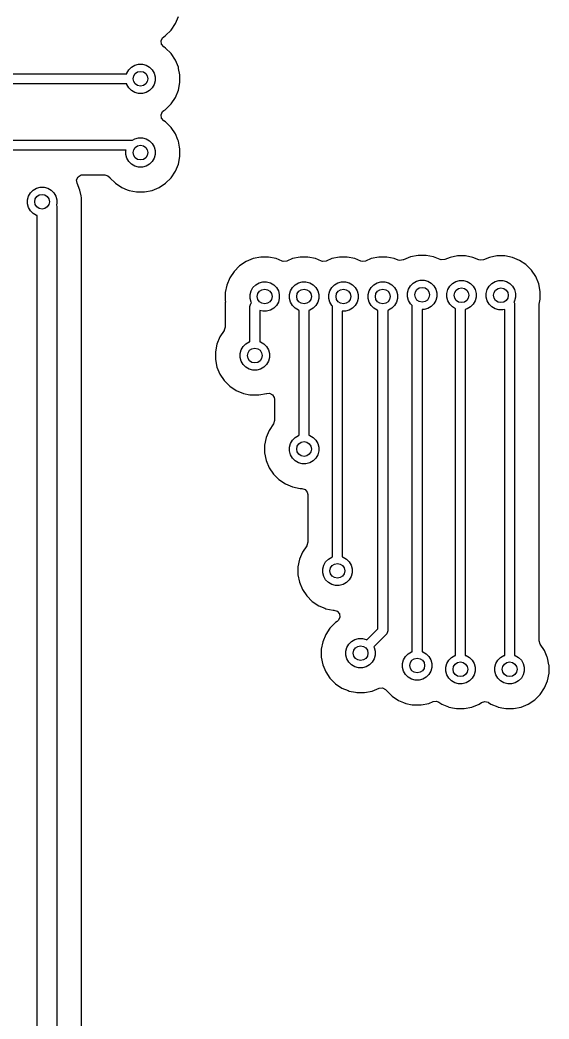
# Model space of a CAD drawing. Extents: x 2.56 to 8.39, y -5.65 to -1.26.
# Drawn here: x 6.36 to 6.783, y -4.827 to -4.028 of the extents above; entities that cross this region are included whole.
import ezdxf

# ---------------------------------------------------------------- set-up
doc = ezdxf.new("R2010")
doc.units = 0
doc.header["$MEASUREMENT"] = 0
doc.layers.add('BLACK', color=7, linetype='CONTINUOUS')

msp = doc.modelspace()

# ---------------------------------------------------------------- linework, layer by layer
at = {"layer": 'BLACK', "linetype": 'CONTINUOUS'}
for p, q in [((6.48462, -4.03068), (6.487, -4.02494)), ((6.47678, -4.04023), (6.48117, -4.03584)), ((6.48117, -4.03584), (6.48462, -4.03068)), ((6.4732, -4.04449), (6.47438, -4.04201)), ((6.47354, -4.04722), (6.4732, -4.04449)), ((6.47438, -4.04201), (6.4753, -4.04122)), ((6.4753, -4.04122), (6.47635, -4.04052)), ((6.47635, -4.04052), (6.47678, -4.04023)), ((6.4753, -4.04933), (6.47354, -4.04722)), ((6.47678, -4.05032), (6.4753, -4.04933)), ((6.48117, -4.05471), (6.47678, -4.05032)), ((6.47678, -4.05032), (6.47678, -4.05032)), ((6.48462, -4.05987), (6.48117, -4.05471)), ((6.48117, -4.05471), (6.48117, -4.05471)), ((6.48462, -4.05988), (6.48462, -4.05987)), ((6.487, -4.06561), (6.48462, -4.05988)), ((6.44578, -4.07028), (6.44732, -4.06761)), ((6.44732, -4.06761), (6.4495, -4.06543)), ((6.4495, -4.06543), (6.45217, -4.06389)), ((6.45217, -4.06389), (6.45515, -4.06309)), ((6.45515, -4.06309), (6.45823, -4.06309)), ((6.45823, -4.06309), (6.46121, -4.06389)), ((6.46121, -4.06389), (6.46388, -4.06543)), ((6.46388, -4.06543), (6.46606, -4.06761)), ((6.46606, -4.06761), (6.4676, -4.07028)), ((6.48719, -4.06656), (6.487, -4.06561)), ((6.487, -4.06561), (6.487, -4.06561)), ((6.48821, -4.0717), (6.48719, -4.06656)), ((5.80164, -4.07087), (6.44562, -4.07087)), ((6.44562, -4.07087), (6.44578, -4.07028)), ((6.4676, -4.07028), (6.4684, -4.07326)), ((6.4684, -4.07634), (6.4676, -4.07932)), ((6.4684, -4.07326), (6.4684, -4.07634)), ((6.48821, -4.07791), (6.48821, -4.0717)), ((6.48821, -4.0717), (6.48821, -4.0717)), ((6.48821, -4.0717), (6.48821, -4.0717)), ((6.44562, -4.07874), (5.79725, -4.07874)), ((6.44578, -4.07932), (6.44562, -4.07874)), ((6.44732, -4.08199), (6.44578, -4.07932)), ((6.4495, -4.08417), (6.44732, -4.08199)), ((6.45217, -4.08572), (6.4495, -4.08417)), ((6.46388, -4.08417), (6.46121, -4.08572)), ((6.46606, -4.08199), (6.46388, -4.08417)), ((6.4676, -4.07932), (6.46606, -4.08199)), ((6.48462, -4.08973), (6.487, -4.084)), ((6.487, -4.084), (6.48821, -4.07791)), ((6.45515, -4.08651), (6.45217, -4.08572)), ((6.45823, -4.08651), (6.45515, -4.08651)), ((6.46121, -4.08572), (6.45823, -4.08651)), ((6.48117, -4.09489), (6.48462, -4.08973)), ((6.47438, -4.10107), (6.4753, -4.10027)), ((6.4753, -4.10027), (6.47635, -4.09957)), ((6.47635, -4.09957), (6.47678, -4.09928)), ((6.47678, -4.09928), (6.48117, -4.09489)), ((6.4732, -4.10355), (6.47438, -4.10107)), ((6.47354, -4.10628), (6.4732, -4.10355)), ((6.4753, -4.10839), (6.47354, -4.10628)), ((6.47678, -4.10938), (6.4753, -4.10839)), ((6.48117, -4.11377), (6.47678, -4.10938)), ((6.47678, -4.10938), (6.47678, -4.10938)), ((6.48462, -4.11893), (6.48117, -4.11377)), ((6.48117, -4.11377), (6.48117, -4.11377)), ((5.80394, -4.12402), (6.45032, -4.12402)), ((6.45032, -4.12402), (6.45217, -4.12295)), ((6.45217, -4.12295), (6.45515, -4.12215)), ((6.45515, -4.12215), (6.45823, -4.12215)), ((6.45823, -4.12215), (6.46121, -4.12295)), ((6.46121, -4.12295), (6.46388, -4.12449)), ((6.48659, -4.12369), (6.48462, -4.11893)), ((6.48462, -4.11893), (6.48462, -4.11893)), ((6.487, -4.12467), (6.48659, -4.12369)), ((6.4451, -4.13189), (5.80557, -4.13189)), ((6.44498, -4.13232), (6.4451, -4.13189)), ((6.44498, -4.1354), (6.44498, -4.13232)), ((6.46388, -4.12449), (6.46606, -4.12667)), ((6.46606, -4.12667), (6.4676, -4.12934)), ((6.4676, -4.12934), (6.4684, -4.13232)), ((6.4684, -4.13232), (6.4684, -4.1354)), ((6.48797, -4.12956), (6.487, -4.12467)), ((6.48821, -4.13075), (6.48797, -4.12956)), ((6.48821, -4.13696), (6.48821, -4.13075)), ((6.48821, -4.13075), (6.48821, -4.13075)), ((6.48821, -4.13075), (6.48821, -4.13075)), ((6.44578, -4.13838), (6.44498, -4.1354)), ((6.44732, -4.14105), (6.44578, -4.13838)), ((6.4676, -4.13838), (6.46606, -4.14105)), ((6.4684, -4.1354), (6.4676, -4.13838)), ((6.487, -4.14305), (6.48821, -4.13696)), ((6.4495, -4.14323), (6.44732, -4.14105)), ((6.45217, -4.14477), (6.4495, -4.14323)), ((6.45515, -4.14557), (6.45217, -4.14477)), ((6.45823, -4.14557), (6.45515, -4.14557)), ((6.46121, -4.14477), (6.45823, -4.14557)), ((6.46388, -4.14323), (6.46121, -4.14477)), ((6.46606, -4.14105), (6.46388, -4.14323)), ((6.48462, -4.14879), (6.487, -4.14305)), ((6.40561, -4.15561), (6.40684, -4.15315)), ((6.4059, -4.15834), (6.40561, -4.15561)), ((6.40684, -4.15315), (6.4092, -4.15175)), ((6.4092, -4.15175), (6.41041, -4.15159)), ((6.41041, -4.15159), (6.42803, -4.15159)), ((6.42803, -4.15159), (6.43067, -4.15237)), ((6.43067, -4.15237), (6.43209, -4.15376)), ((6.43209, -4.15376), (6.43221, -4.15395)), ((6.43221, -4.15395), (6.4366, -4.15834)), ((6.47678, -4.15834), (6.48117, -4.15395)), ((6.48117, -4.15395), (6.48462, -4.14879)), ((6.36858, -4.16604), (6.37076, -4.16386)), ((6.37076, -4.16386), (6.37343, -4.16232)), ((6.37343, -4.16232), (6.37641, -4.16152)), ((6.37641, -4.16152), (6.37949, -4.16152)), ((6.37949, -4.16152), (6.38247, -4.16232)), ((6.38247, -4.16232), (6.38514, -4.16386)), ((6.38514, -4.16386), (6.38732, -4.16604)), ((6.40826, -4.16404), (6.4059, -4.15834)), ((6.40913, -4.16843), (6.40826, -4.16404)), ((6.4366, -4.15834), (6.4366, -4.15834)), ((6.4366, -4.15834), (6.44176, -4.16179)), ((6.44176, -4.16179), (6.44176, -4.16179)), ((6.44176, -4.16179), (6.44611, -4.16359)), ((6.44611, -4.16359), (6.4475, -4.16416)), ((6.4475, -4.16416), (6.45359, -4.16537)), ((6.4598, -4.16537), (6.46589, -4.16416)), ((6.46589, -4.16416), (6.47162, -4.16179)), ((6.47162, -4.16179), (6.47678, -4.15834)), ((6.36624, -4.17169), (6.36704, -4.16871)), ((6.36624, -4.17477), (6.36624, -4.17169)), ((6.36704, -4.16871), (6.36858, -4.16604)), ((6.38732, -4.16604), (6.38886, -4.16871)), ((6.38886, -4.16871), (6.38966, -4.17169)), ((6.38966, -4.17169), (6.38966, -4.17477)), ((6.40947, -4.17012), (6.40913, -4.16843)), ((6.40947, -4.18981), (6.40947, -4.17012)), ((6.40947, -4.17012), (6.40947, -4.17012)), ((6.45359, -4.16537), (6.45359, -4.16537)), ((6.45359, -4.16537), (6.45359, -4.16537)), ((6.45359, -4.16537), (6.4598, -4.16537)), ((6.4598, -4.16537), (6.4598, -4.16537)), ((6.36704, -4.17775), (6.36624, -4.17477)), ((6.36858, -4.18042), (6.36704, -4.17775)), ((6.37076, -4.1826), (6.36858, -4.18042)), ((6.38966, -4.17477), (6.3895, -4.17537)), ((6.3895, -4.17537), (6.38961, -4.17563)), ((6.38961, -4.17563), (6.38976, -4.17717)), ((6.38976, -4.17717), (6.38976, -5.00945)), ((6.37343, -4.18414), (6.37076, -4.1826)), ((6.37402, -4.1843), (6.37343, -4.18414)), ((6.37402, -5.00619), (6.37402, -4.1843)), ((6.40947, -4.29317), (6.40947, -4.18981)), ((6.54684, -4.21872), (6.54111, -4.2211)), ((6.55293, -4.21751), (6.54684, -4.21872)), ((6.54684, -4.21872), (6.54684, -4.21872)), ((6.55914, -4.21751), (6.55293, -4.21751)), ((6.55293, -4.21751), (6.55293, -4.21751)), ((6.56523, -4.21872), (6.55914, -4.21751)), ((6.55914, -4.21751), (6.55914, -4.21751)), ((6.56991, -4.22066), (6.56523, -4.21872)), ((6.56523, -4.21872), (6.56523, -4.21872)), ((6.57834, -4.21872), (6.57365, -4.22066)), ((6.58443, -4.21751), (6.57834, -4.21872)), ((6.57834, -4.21872), (6.57834, -4.21872)), ((6.59063, -4.21751), (6.58443, -4.21751)), ((6.58443, -4.21751), (6.58443, -4.21751)), ((6.59672, -4.21872), (6.59063, -4.21751)), ((6.59063, -4.21751), (6.59063, -4.21751)), ((6.60141, -4.22066), (6.59672, -4.21872)), ((6.59672, -4.21872), (6.59672, -4.21872)), ((6.60983, -4.21872), (6.60515, -4.22066)), ((6.61592, -4.21751), (6.60983, -4.21872)), ((6.60983, -4.21872), (6.60983, -4.21872)), ((6.62213, -4.21751), (6.61592, -4.21751)), ((6.61592, -4.21751), (6.61592, -4.21751)), ((6.62822, -4.21872), (6.62213, -4.21751)), ((6.62213, -4.21751), (6.62213, -4.21751)), ((6.63291, -4.22066), (6.62822, -4.21872)), ((6.62822, -4.21872), (6.62822, -4.21872)), ((6.64133, -4.21872), (6.63664, -4.22066)), ((6.64742, -4.21751), (6.64133, -4.21872)), ((6.64133, -4.21872), (6.64133, -4.21872)), ((6.65363, -4.21751), (6.64742, -4.21751)), ((6.64742, -4.21751), (6.64742, -4.21751)), ((6.65971, -4.21872), (6.65363, -4.21751)), ((6.65363, -4.21751), (6.65363, -4.21751)), ((6.66271, -4.21996), (6.65971, -4.21872)), ((6.65971, -4.21872), (6.65971, -4.21872)), ((6.65971, -4.21872), (6.65971, -4.21872)), ((6.66277, -4.21999), (6.66271, -4.21996)), ((6.66425, -4.22034), (6.66277, -4.21999)), ((6.66684, -4.2198), (6.66425, -4.22034)), ((6.66687, -4.2198), (6.66684, -4.21981)), ((6.66684, -4.21981), (6.66684, -4.2198)), ((6.66694, -4.21978), (6.66687, -4.2198)), ((6.66706, -4.21972), (6.66694, -4.21978)), ((6.67279, -4.21734), (6.66706, -4.21972)), ((6.6728, -4.21734), (6.67279, -4.21734)), ((6.67888, -4.21613), (6.6728, -4.21734)), ((6.68509, -4.21613), (6.67888, -4.21613)), ((6.67888, -4.21613), (6.67888, -4.21613)), ((6.69118, -4.21734), (6.68509, -4.21613)), ((6.68509, -4.21613), (6.68509, -4.21613)), ((6.69633, -4.21948), (6.69118, -4.21734)), ((6.69118, -4.21734), (6.69118, -4.21734)), ((6.69733, -4.21977), (6.69633, -4.21948)), ((6.70007, -4.21948), (6.69733, -4.21977)), ((6.70429, -4.21773), (6.70007, -4.21948)), ((6.71038, -4.21652), (6.70429, -4.21773)), ((6.70429, -4.21773), (6.70429, -4.21773)), ((6.71659, -4.21652), (6.71038, -4.21652)), ((6.71038, -4.21652), (6.71038, -4.21652)), ((6.72267, -4.21773), (6.71659, -4.21652)), ((6.71659, -4.21652), (6.71659, -4.21652)), ((6.72736, -4.21967), (6.72267, -4.21773)), ((6.72267, -4.21773), (6.72267, -4.21773)), ((6.72836, -4.21996), (6.72736, -4.21967)), ((6.7311, -4.21967), (6.72836, -4.21996)), ((6.73578, -4.21773), (6.7311, -4.21967)), ((6.73579, -4.21773), (6.73578, -4.21773)), ((6.74187, -4.21652), (6.73579, -4.21773)), ((6.74808, -4.21652), (6.74187, -4.21652)), ((6.74187, -4.21652), (6.74187, -4.21652)), ((6.75417, -4.21773), (6.74808, -4.21652)), ((6.74808, -4.21652), (6.74808, -4.21652)), ((6.75991, -4.2201), (6.75417, -4.21773)), ((6.75417, -4.21773), (6.75417, -4.21773)), ((6.76507, -4.22355), (6.75991, -4.2201)), ((6.75991, -4.2201), (6.75991, -4.2201)), ((6.53594, -4.22455), (6.53155, -4.22894)), ((6.5411, -4.2211), (6.53594, -4.22455)), ((6.53594, -4.22455), (6.53594, -4.22455)), ((6.54111, -4.2211), (6.5411, -4.2211)), ((6.57091, -4.22096), (6.56991, -4.22066)), ((6.57365, -4.22066), (6.57091, -4.22096)), ((6.60241, -4.22096), (6.60141, -4.22066)), ((6.60515, -4.22066), (6.60241, -4.22096)), ((6.63391, -4.22096), (6.63291, -4.22066)), ((6.63664, -4.22066), (6.63391, -4.22096)), ((6.76946, -4.22794), (6.76507, -4.22355)), ((6.76507, -4.22355), (6.76507, -4.22355)), ((6.77291, -4.2331), (6.76946, -4.22794)), ((6.76946, -4.22794), (6.76946, -4.22794)), ((6.5281, -4.2341), (6.52573, -4.23983)), ((6.53155, -4.22894), (6.5281, -4.2341)), ((6.5281, -4.2341), (6.5281, -4.2341)), ((6.53155, -4.22894), (6.53155, -4.22894)), ((6.67747, -4.23674), (6.68045, -4.23594)), ((6.68045, -4.23594), (6.68353, -4.23594)), ((6.68353, -4.23594), (6.68651, -4.23674)), ((6.70896, -4.23712), (6.71194, -4.23632)), ((6.71194, -4.23632), (6.71502, -4.23632)), ((6.71502, -4.23632), (6.718, -4.23712)), ((6.74046, -4.23712), (6.74344, -4.23632)), ((6.74344, -4.23632), (6.74652, -4.23632)), ((6.74652, -4.23632), (6.7495, -4.23712)), ((6.77528, -4.23884), (6.77291, -4.2331)), ((6.77291, -4.2331), (6.77291, -4.2331)), ((6.52573, -4.23983), (6.52452, -4.24592)), ((6.52573, -4.23983), (6.52573, -4.23983)), ((6.54512, -4.24451), (6.54666, -4.24184)), ((6.54666, -4.24184), (6.54884, -4.23966)), ((6.54884, -4.23966), (6.55151, -4.23811)), ((6.55151, -4.23811), (6.55449, -4.23732)), ((6.55449, -4.23732), (6.55758, -4.23732)), ((6.55758, -4.23732), (6.56055, -4.23811)), ((6.56055, -4.23811), (6.56322, -4.23966)), ((6.56322, -4.23966), (6.5654, -4.24184)), ((6.5654, -4.24184), (6.56695, -4.24451)), ((6.57662, -4.24451), (6.57816, -4.24184)), ((6.57816, -4.24184), (6.58034, -4.23966)), ((6.58034, -4.23966), (6.58301, -4.23811)), ((6.58301, -4.23811), (6.58599, -4.23732)), ((6.58599, -4.23732), (6.58907, -4.23732)), ((6.58907, -4.23732), (6.59205, -4.23811)), ((6.59205, -4.23811), (6.59472, -4.23966)), ((6.59472, -4.23966), (6.5969, -4.24184)), ((6.5969, -4.24184), (6.59844, -4.24451)), ((6.60811, -4.24451), (6.60966, -4.24184)), ((6.60966, -4.24184), (6.61184, -4.23966)), ((6.61184, -4.23966), (6.61451, -4.23811)), ((6.61451, -4.23811), (6.61748, -4.23732)), ((6.61748, -4.23732), (6.62057, -4.23732)), ((6.62057, -4.23732), (6.62355, -4.23811)), ((6.62355, -4.23811), (6.62622, -4.23966)), ((6.62622, -4.23966), (6.6284, -4.24184)), ((6.6284, -4.24184), (6.62994, -4.24451)), ((6.63961, -4.24451), (6.64115, -4.24184)), ((6.64115, -4.24184), (6.64333, -4.23966)), ((6.64333, -4.23966), (6.646, -4.23811)), ((6.646, -4.23811), (6.64898, -4.23732)), ((6.64898, -4.23732), (6.65206, -4.23732)), ((6.65206, -4.23732), (6.65504, -4.23811)), ((6.65504, -4.23811), (6.65771, -4.23966)), ((6.65771, -4.23966), (6.65989, -4.24184)), ((6.65989, -4.24184), (6.66143, -4.24451)), ((6.67028, -4.24611), (6.67108, -4.24313)), ((6.67108, -4.24313), (6.67262, -4.24046)), ((6.67262, -4.24046), (6.6748, -4.23828)), ((6.6748, -4.23828), (6.67747, -4.23674)), ((6.68651, -4.23674), (6.68918, -4.23828)), ((6.68918, -4.23828), (6.69136, -4.24046)), ((6.69136, -4.24046), (6.6929, -4.24313)), ((6.6929, -4.24313), (6.6937, -4.24611)), ((6.70177, -4.24649), (6.70257, -4.24351)), ((6.70257, -4.24351), (6.70411, -4.24084)), ((6.70411, -4.24084), (6.70629, -4.23866)), ((6.70629, -4.23866), (6.70896, -4.23712)), ((6.718, -4.23712), (6.72067, -4.23866)), ((6.72067, -4.23866), (6.72285, -4.24084)), ((6.72285, -4.24084), (6.72439, -4.24351)), ((6.72439, -4.24351), (6.72519, -4.24649)), ((6.73327, -4.24649), (6.73407, -4.24351)), ((6.73407, -4.24351), (6.73561, -4.24084)), ((6.73561, -4.24084), (6.73779, -4.23866)), ((6.73779, -4.23866), (6.74046, -4.23712)), ((6.7495, -4.23712), (6.75217, -4.23866)), ((6.75217, -4.23866), (6.75435, -4.24084)), ((6.75435, -4.24084), (6.75589, -4.24351)), ((6.75589, -4.24351), (6.75669, -4.24649)), ((6.77649, -4.24493), (6.77528, -4.23884)), ((6.77528, -4.23884), (6.77528, -4.23884)), ((6.77528, -4.23884), (6.77528, -4.23884)), ((6.52452, -4.24592), (6.52452, -4.25213)), ((6.52452, -4.25213), (6.52454, -4.25237)), ((6.52454, -4.25237), (6.52453, -4.25237)), ((6.52453, -4.25237), (6.52459, -4.253)), ((6.54432, -4.24748), (6.54512, -4.24451)), ((6.54432, -4.25057), (6.54432, -4.24748)), ((6.54512, -4.25355), (6.54432, -4.25057)), ((6.56695, -4.24451), (6.56774, -4.24748)), ((6.56774, -4.25057), (6.56695, -4.25355)), ((6.56774, -4.24748), (6.56774, -4.25057)), ((6.57582, -4.24748), (6.57662, -4.24451)), ((6.57582, -4.25057), (6.57582, -4.24748)), ((6.57662, -4.25355), (6.57582, -4.25057)), ((6.59844, -4.24451), (6.59924, -4.24748)), ((6.59924, -4.25057), (6.59844, -4.25355)), ((6.59924, -4.24748), (6.59924, -4.25057)), ((6.60732, -4.24748), (6.60811, -4.24451)), ((6.60732, -4.25057), (6.60732, -4.24748)), ((6.60811, -4.25355), (6.60732, -4.25057)), ((6.62994, -4.24451), (6.63074, -4.24748)), ((6.63074, -4.25057), (6.62994, -4.25355)), ((6.63074, -4.24748), (6.63074, -4.25057)), ((6.63881, -4.24748), (6.63961, -4.24451)), ((6.63881, -4.25057), (6.63881, -4.24748)), ((6.63961, -4.25355), (6.63881, -4.25057)), ((6.66143, -4.24451), (6.66223, -4.24748)), ((6.66223, -4.25057), (6.66143, -4.25355)), ((6.66223, -4.24748), (6.66223, -4.25057)), ((6.67028, -4.24919), (6.67028, -4.24611)), ((6.67108, -4.25217), (6.67028, -4.24919)), ((6.67262, -4.25484), (6.67108, -4.25217)), ((6.6929, -4.25217), (6.69136, -4.25484)), ((6.6937, -4.24919), (6.6929, -4.25217)), ((6.6937, -4.24611), (6.6937, -4.24919)), ((6.70177, -4.24957), (6.70177, -4.24649)), ((6.70257, -4.25255), (6.70177, -4.24957)), ((6.72519, -4.24957), (6.72439, -4.25255)), ((6.72519, -4.24649), (6.72519, -4.24957)), ((6.73327, -4.24957), (6.73327, -4.24649)), ((6.73407, -4.25255), (6.73327, -4.24957)), ((6.75669, -4.24957), (6.75589, -4.25255)), ((6.75669, -4.24649), (6.75669, -4.24957)), ((6.7757, -4.25511), (6.77649, -4.25114)), ((6.77649, -4.25114), (6.77649, -4.24493)), ((6.77649, -4.24493), (6.77649, -4.24493)), ((6.52458, -4.25355), (6.52452, -4.25379)), ((6.52452, -4.25379), (6.52452, -4.26001)), ((6.52452, -4.26001), (6.52452, -4.26001)), ((6.52452, -4.26001), (6.52452, -4.26043)), ((6.52459, -4.253), (6.52458, -4.25355)), ((6.54422, -4.2569), (6.5443, -4.25613)), ((6.54422, -4.2852), (6.54422, -4.2569)), ((6.5443, -4.25613), (6.54489, -4.25471)), ((6.54489, -4.25471), (6.54538, -4.25412)), ((6.54542, -4.25407), (6.54512, -4.25355)), ((6.54538, -4.25412), (6.54542, -4.25407)), ((6.55449, -4.26074), (6.5521, -4.26009)), ((6.5521, -4.26009), (6.5521, -4.2852)), ((6.56055, -4.25994), (6.55758, -4.26074)), ((6.56322, -4.2584), (6.56055, -4.25994)), ((6.5654, -4.25622), (6.56322, -4.2584)), ((6.56695, -4.25355), (6.5654, -4.25622)), ((6.57816, -4.25622), (6.57662, -4.25355)), ((6.58034, -4.2584), (6.57816, -4.25622)), ((6.58301, -4.25994), (6.58034, -4.2584)), ((6.58359, -4.26009), (6.58301, -4.25994)), ((6.58359, -4.36001), (6.58359, -4.26009)), ((6.59205, -4.25994), (6.59147, -4.26009)), ((6.59147, -4.26009), (6.59147, -4.36001)), ((6.59472, -4.2584), (6.59205, -4.25994)), ((6.5969, -4.25622), (6.59472, -4.2584)), ((6.59844, -4.25355), (6.5969, -4.25622)), ((6.60966, -4.25622), (6.60811, -4.25355)), ((6.61024, -4.2568), (6.60966, -4.25622)), ((6.61024, -4.45744), (6.61024, -4.2568)), ((6.62355, -4.25994), (6.62057, -4.26074)), ((6.62622, -4.2584), (6.62355, -4.25994)), ((6.6284, -4.25622), (6.62622, -4.2584)), ((6.62994, -4.25355), (6.6284, -4.25622)), ((6.64115, -4.25622), (6.63961, -4.25355)), ((6.64333, -4.2584), (6.64115, -4.25622)), ((6.646, -4.25994), (6.64333, -4.2584)), ((6.64658, -4.26009), (6.646, -4.25994)), ((6.64658, -4.51499), (6.64658, -4.26009)), ((6.65504, -4.25994), (6.65446, -4.26009)), ((6.65446, -4.26009), (6.65446, -4.51662)), ((6.65771, -4.2584), (6.65504, -4.25994)), ((6.65989, -4.25622), (6.65771, -4.2584)), ((6.66143, -4.25355), (6.65989, -4.25622)), ((6.6741, -4.25633), (6.67262, -4.25484)), ((6.6741, -4.53319), (6.6741, -4.25633)), ((6.68353, -4.25936), (6.68198, -4.25936)), ((6.68198, -4.25936), (6.68198, -4.53319)), ((6.68651, -4.25856), (6.68353, -4.25936)), ((6.68918, -4.25702), (6.68651, -4.25856)), ((6.69136, -4.25484), (6.68918, -4.25702)), ((6.70411, -4.25522), (6.70257, -4.25255)), ((6.70629, -4.2574), (6.70411, -4.25522)), ((6.70866, -4.25877), (6.70629, -4.2574)), ((6.70866, -4.53618), (6.70866, -4.25877)), ((6.718, -4.25894), (6.71654, -4.25934)), ((6.71654, -4.25934), (6.71654, -4.53618)), ((6.72067, -4.2574), (6.718, -4.25894)), ((6.72285, -4.25522), (6.72067, -4.2574)), ((6.72439, -4.25255), (6.72285, -4.25522)), ((6.73561, -4.25522), (6.73407, -4.25255)), ((6.73779, -4.2574), (6.73561, -4.25522)), ((6.74046, -4.25894), (6.73779, -4.2574)), ((6.74344, -4.25974), (6.74046, -4.25894)), ((6.74652, -4.25974), (6.74344, -4.25974)), ((6.74803, -4.25934), (6.74652, -4.25974)), ((6.74803, -4.53618), (6.74803, -4.25934)), ((6.75589, -4.25255), (6.75544, -4.25332)), ((6.75544, -4.25332), (6.75583, -4.25425)), ((6.75583, -4.25425), (6.75591, -4.25502)), ((6.75591, -4.25502), (6.75591, -4.53618)), ((6.77561, -4.25606), (6.7757, -4.25511)), ((6.77561, -4.25813), (6.77561, -4.25606)), ((6.77561, -4.25853), (6.77561, -4.25813)), ((6.77561, -4.25813), (6.77561, -4.25813)), ((6.77561, -4.52442), (6.77561, -4.25853)), ((6.52452, -4.26043), (6.52452, -4.27344)), ((6.55758, -4.26074), (6.55449, -4.26074)), ((6.62057, -4.26074), (6.61811, -4.26074)), ((6.61811, -4.26074), (6.61811, -4.45744)), ((6.5237, -4.27616), (6.52023, -4.28134)), ((6.52374, -4.27608), (6.5237, -4.27616)), ((6.52452, -4.27344), (6.52374, -4.27608)), ((6.52023, -4.28134), (6.51786, -4.28708)), ((6.52023, -4.28134), (6.52023, -4.28134)), ((6.51786, -4.28708), (6.51664, -4.29317)), ((6.51786, -4.28708), (6.51786, -4.28708)), ((6.53645, -4.29473), (6.53725, -4.29175)), ((6.53725, -4.29175), (6.53879, -4.28908)), ((6.53879, -4.28908), (6.54097, -4.2869)), ((6.54097, -4.2869), (6.54364, -4.28536)), ((6.54364, -4.28536), (6.54422, -4.2852)), ((6.5521, -4.2852), (6.55268, -4.28536)), ((6.55268, -4.28536), (6.55535, -4.2869)), ((6.55535, -4.2869), (6.55753, -4.28908)), ((6.55753, -4.28908), (6.55907, -4.29175)), ((6.55907, -4.29175), (6.55987, -4.29473)), ((6.40947, -4.64257), (6.40947, -4.29317)), ((6.51664, -4.29317), (6.51664, -4.29937)), ((6.51664, -4.29937), (6.51786, -4.30546)), ((6.53645, -4.29781), (6.53645, -4.29473)), ((6.53725, -4.30079), (6.53645, -4.29781)), ((6.55987, -4.29781), (6.55907, -4.30079)), ((6.55987, -4.29473), (6.55987, -4.29781)), ((6.51786, -4.30546), (6.51786, -4.30546)), ((6.51786, -4.30546), (6.52023, -4.3112)), ((6.53879, -4.30346), (6.53725, -4.30079)), ((6.54097, -4.30564), (6.53879, -4.30346)), ((6.54364, -4.30718), (6.54097, -4.30564)), ((6.54662, -4.30798), (6.54364, -4.30718)), ((6.5497, -4.30798), (6.54662, -4.30798)), ((6.55268, -4.30718), (6.5497, -4.30798)), ((6.55535, -4.30564), (6.55268, -4.30718)), ((6.55753, -4.30346), (6.55535, -4.30564)), ((6.55907, -4.30079), (6.55753, -4.30346)), ((6.52023, -4.3112), (6.52023, -4.3112)), ((6.52023, -4.3112), (6.52368, -4.31636)), ((6.52368, -4.31636), (6.52368, -4.31636)), ((6.52368, -4.31636), (6.52807, -4.32075)), ((6.52807, -4.32075), (6.52807, -4.32075)), ((6.52807, -4.32075), (6.53323, -4.3242)), ((6.53323, -4.3242), (6.53323, -4.3242)), ((6.53323, -4.3242), (6.53897, -4.32657)), ((6.53897, -4.32657), (6.53897, -4.32657)), ((6.53897, -4.32657), (6.5441, -4.3276)), ((6.5441, -4.3276), (6.54506, -4.32779)), ((6.54506, -4.32779), (6.54506, -4.32779)), ((6.54506, -4.32779), (6.54506, -4.32779)), ((6.54506, -4.32779), (6.55126, -4.32779)), ((6.55126, -4.32779), (6.55735, -4.32657)), ((6.55126, -4.32779), (6.55126, -4.32779)), ((6.55735, -4.32657), (6.55758, -4.32651)), ((6.55735, -4.32657), (6.55735, -4.32657)), ((6.55758, -4.32651), (6.55762, -4.32661)), ((6.55762, -4.32661), (6.55987, -4.32637)), ((6.55987, -4.32637), (6.56233, -4.3276)), ((6.56233, -4.3276), (6.56374, -4.32996)), ((6.56374, -4.32996), (6.56389, -4.33117)), ((6.56389, -4.33117), (6.56389, -4.34825)), ((6.56389, -4.34825), (6.56311, -4.35089)), ((6.5596, -4.35615), (6.55723, -4.36188)), ((6.56307, -4.35096), (6.5596, -4.35614)), ((6.5596, -4.35614), (6.5596, -4.35615)), ((6.56311, -4.35089), (6.56307, -4.35096)), ((6.55723, -4.36188), (6.55601, -4.36797)), ((6.55723, -4.36188), (6.55723, -4.36188)), ((6.57662, -4.36655), (6.57816, -4.36388)), ((6.57816, -4.36388), (6.58034, -4.3617)), ((6.58034, -4.3617), (6.58301, -4.36016)), ((6.58301, -4.36016), (6.58359, -4.36001)), ((6.59147, -4.36001), (6.59205, -4.36016)), ((6.59205, -4.36016), (6.59472, -4.3617)), ((6.59472, -4.3617), (6.5969, -4.36388)), ((6.5969, -4.36388), (6.59844, -4.36655)), ((6.55601, -4.36797), (6.55601, -4.37418)), ((6.57582, -4.36953), (6.57662, -4.36655)), ((6.57582, -4.37261), (6.57582, -4.36953)), ((6.59844, -4.36655), (6.59924, -4.36953)), ((6.59924, -4.36953), (6.59924, -4.37261)), ((6.55601, -4.37418), (6.55723, -4.38027)), ((6.57662, -4.37559), (6.57582, -4.37261)), ((6.57816, -4.37826), (6.57662, -4.37559)), ((6.58034, -4.38044), (6.57816, -4.37826)), ((6.5969, -4.37826), (6.59472, -4.38044)), ((6.59844, -4.37559), (6.5969, -4.37826)), ((6.59924, -4.37261), (6.59844, -4.37559)), ((6.55723, -4.38027), (6.55723, -4.38027)), ((6.55723, -4.38027), (6.5596, -4.386)), ((6.5596, -4.386), (6.5596, -4.386)), ((6.5596, -4.386), (6.56305, -4.39116)), ((6.58301, -4.38199), (6.58034, -4.38044)), ((6.58599, -4.38278), (6.58301, -4.38199)), ((6.58907, -4.38278), (6.58599, -4.38278)), ((6.59205, -4.38199), (6.58907, -4.38278)), ((6.59472, -4.38044), (6.59205, -4.38199)), ((6.56305, -4.39116), (6.56305, -4.39116)), ((6.56305, -4.39116), (6.56744, -4.39555)), ((6.56744, -4.39555), (6.56744, -4.39555)), ((6.56744, -4.39555), (6.5726, -4.399)), ((6.5726, -4.399), (6.5726, -4.399)), ((6.5726, -4.399), (6.57834, -4.40138)), ((6.57834, -4.40138), (6.57834, -4.40138)), ((6.57834, -4.40138), (6.58443, -4.40259)), ((6.58443, -4.40259), (6.58443, -4.40259)), ((6.58443, -4.40259), (6.58443, -4.40259)), ((6.58443, -4.40259), (6.58565, -4.40259)), ((6.58565, -4.40259), (6.58829, -4.40336)), ((6.58829, -4.40336), (6.59009, -4.40544)), ((6.59009, -4.40544), (6.59053, -4.40747)), ((6.59053, -4.40747), (6.59053, -4.44568)), ((6.58971, -4.44839), (6.58624, -4.45358)), ((6.58976, -4.44832), (6.58971, -4.44839)), ((6.59053, -4.44568), (6.58976, -4.44832)), ((6.58387, -4.45931), (6.58266, -4.4654)), ((6.58624, -4.45358), (6.58387, -4.45931)), ((6.58387, -4.45931), (6.58387, -4.45931)), ((6.58624, -4.45358), (6.58624, -4.45358)), ((6.6048, -4.46131), (6.60698, -4.45913)), ((6.60698, -4.45913), (6.60965, -4.45759)), ((6.60965, -4.45759), (6.61024, -4.45744)), ((6.61811, -4.45744), (6.61869, -4.45759)), ((6.61869, -4.45759), (6.62136, -4.45913)), ((6.62136, -4.45913), (6.62354, -4.46131)), ((6.58266, -4.4654), (6.58266, -4.47161)), ((6.60246, -4.46696), (6.60326, -4.46398)), ((6.60246, -4.47005), (6.60246, -4.46696)), ((6.60326, -4.46398), (6.6048, -4.46131)), ((6.62354, -4.46131), (6.62509, -4.46398)), ((6.62509, -4.46398), (6.62588, -4.46696)), ((6.62588, -4.46696), (6.62588, -4.47005)), ((6.58266, -4.47161), (6.58387, -4.4777)), ((6.60326, -4.47302), (6.60246, -4.47005)), ((6.6048, -4.47569), (6.60326, -4.47302)), ((6.60698, -4.47787), (6.6048, -4.47569)), ((6.62354, -4.47569), (6.62136, -4.47787)), ((6.62509, -4.47302), (6.62354, -4.47569)), ((6.62588, -4.47005), (6.62509, -4.47302)), ((6.58387, -4.4777), (6.58387, -4.4777)), ((6.58387, -4.4777), (6.58624, -4.48343)), ((6.58624, -4.48343), (6.58624, -4.48343)), ((6.58624, -4.48343), (6.58969, -4.48859)), ((6.60965, -4.47942), (6.60698, -4.47787)), ((6.61263, -4.48021), (6.60965, -4.47942)), ((6.61571, -4.48021), (6.61263, -4.48021)), ((6.61869, -4.47942), (6.61571, -4.48021)), ((6.62136, -4.47787), (6.61869, -4.47942)), ((6.58969, -4.48859), (6.58969, -4.48859)), ((6.58969, -4.48859), (6.59408, -4.49298)), ((6.59408, -4.49298), (6.59408, -4.49298)), ((6.59408, -4.49298), (6.59924, -4.49643)), ((6.59924, -4.49643), (6.59925, -4.49643)), ((6.59925, -4.49643), (6.60424, -4.4985)), ((6.60424, -4.4985), (6.60498, -4.49881)), ((6.60498, -4.49881), (6.61082, -4.49997)), ((6.61082, -4.49997), (6.61107, -4.50002)), ((6.61107, -4.50002), (6.61107, -4.50002)), ((6.61107, -4.50002), (6.61138, -4.50002)), ((6.61138, -4.50002), (6.61402, -4.50079)), ((6.61402, -4.50079), (6.61582, -4.50287)), ((6.61507, -4.5081), (6.61409, -4.50896)), ((6.61621, -4.5056), (6.61507, -4.5081)), ((6.61582, -4.50287), (6.61621, -4.5056)), ((6.60827, -4.51431), (6.60482, -4.51947)), ((6.61266, -4.50992), (6.60827, -4.51431)), ((6.60827, -4.51431), (6.60827, -4.51431)), ((6.61409, -4.50896), (6.61266, -4.50992)), ((6.61266, -4.50992), (6.61266, -4.50992)), ((6.63779, -4.52379), (6.64658, -4.51499)), ((6.60482, -4.51947), (6.60244, -4.52521)), ((6.60482, -4.51947), (6.60482, -4.51947)), ((6.62556, -4.52503), (6.62823, -4.52349)), ((6.62823, -4.52349), (6.63121, -4.52269)), ((6.63121, -4.52269), (6.63429, -4.52269)), ((6.63429, -4.52269), (6.63727, -4.52349)), ((6.63727, -4.52349), (6.63779, -4.52379)), ((6.65331, -4.51941), (6.64336, -4.52936)), ((6.6538, -4.51881), (6.65331, -4.51941)), ((6.65438, -4.51739), (6.6538, -4.51881)), ((6.65446, -4.51662), (6.65438, -4.51739)), ((6.60244, -4.52521), (6.60123, -4.5313)), ((6.60123, -4.5313), (6.60123, -4.5375)), ((6.60244, -4.52521), (6.60244, -4.52521)), ((6.62104, -4.53286), (6.62183, -4.52988)), ((6.62183, -4.52988), (6.62338, -4.52721)), ((6.62338, -4.52721), (6.62556, -4.52503)), ((6.64336, -4.52936), (6.64366, -4.52988)), ((6.64366, -4.52988), (6.64446, -4.53286)), ((6.77561, -4.52451), (6.77561, -4.52442)), ((6.77643, -4.52713), (6.77561, -4.52451)), ((6.7799, -4.53232), (6.77643, -4.52713)), ((6.60123, -4.5375), (6.60244, -4.54359)), ((6.62104, -4.53594), (6.62104, -4.53286)), ((6.62183, -4.53892), (6.62104, -4.53594)), ((6.62338, -4.54159), (6.62183, -4.53892)), ((6.64366, -4.53892), (6.64212, -4.54159)), ((6.64446, -4.53594), (6.64366, -4.53892)), ((6.64446, -4.53286), (6.64446, -4.53594)), ((6.66633, -4.54272), (6.66713, -4.53974)), ((6.66713, -4.53974), (6.66867, -4.53707)), ((6.66867, -4.53707), (6.67085, -4.53489)), ((6.67085, -4.53489), (6.67352, -4.53335)), ((6.67352, -4.53335), (6.6741, -4.53319)), ((6.68198, -4.53319), (6.68256, -4.53335)), ((6.68256, -4.53335), (6.68523, -4.53489)), ((6.68523, -4.53489), (6.68741, -4.53707)), ((6.68741, -4.53707), (6.68895, -4.53974)), ((6.68895, -4.53974), (6.68975, -4.54272)), ((6.70169, -4.54272), (6.70323, -4.54005)), ((6.70323, -4.54005), (6.70541, -4.53787)), ((6.70541, -4.53787), (6.70808, -4.53633)), ((6.70808, -4.53633), (6.70866, -4.53618)), ((6.71654, -4.53618), (6.71712, -4.53633)), ((6.71712, -4.53633), (6.71979, -4.53787)), ((6.71979, -4.53787), (6.72197, -4.54005)), ((6.72197, -4.54005), (6.72351, -4.54272)), ((6.74106, -4.54272), (6.7426, -4.54005)), ((6.7426, -4.54005), (6.74478, -4.53787)), ((6.74478, -4.53787), (6.74745, -4.53633)), ((6.74745, -4.53633), (6.74803, -4.53618)), ((6.75591, -4.53618), (6.75649, -4.53633)), ((6.75649, -4.53633), (6.75916, -4.53787)), ((6.75916, -4.53787), (6.76134, -4.54005)), ((6.76134, -4.54005), (6.76288, -4.54272)), ((6.78205, -4.5375), (6.7799, -4.53232)), ((6.7799, -4.53232), (6.7799, -4.53232)), ((6.78227, -4.53805), (6.78205, -4.5375)), ((6.78338, -4.54359), (6.78227, -4.53805)), ((6.60244, -4.54359), (6.60244, -4.54359)), ((6.60244, -4.54359), (6.60482, -4.54933)), ((6.62556, -4.54377), (6.62338, -4.54159)), ((6.62823, -4.54531), (6.62556, -4.54377)), ((6.63121, -4.54611), (6.62823, -4.54531)), ((6.63429, -4.54611), (6.63121, -4.54611)), ((6.63727, -4.54531), (6.63429, -4.54611)), ((6.63994, -4.54377), (6.63727, -4.54531)), ((6.64212, -4.54159), (6.63994, -4.54377)), ((6.66633, -4.5458), (6.66633, -4.54272)), ((6.66713, -4.54878), (6.66633, -4.5458)), ((6.68975, -4.5458), (6.68895, -4.54878)), ((6.68975, -4.54272), (6.68975, -4.5458)), ((6.70089, -4.5457), (6.70169, -4.54272)), ((6.70089, -4.54879), (6.70089, -4.5457)), ((6.72351, -4.54272), (6.72431, -4.5457)), ((6.72431, -4.5457), (6.72431, -4.54879)), ((6.74026, -4.5457), (6.74106, -4.54272)), ((6.74026, -4.54879), (6.74026, -4.5457)), ((6.76288, -4.54272), (6.76368, -4.5457)), ((6.76368, -4.5457), (6.76368, -4.54879)), ((6.78348, -4.54414), (6.78338, -4.54359)), ((6.78348, -4.55035), (6.78348, -4.54414)), ((6.78348, -4.54414), (6.78348, -4.54414)), ((6.78348, -4.54414), (6.78348, -4.54414)), ((6.60482, -4.54933), (6.60482, -4.54933)), ((6.60482, -4.54933), (6.60827, -4.55449)), ((6.60827, -4.55449), (6.60827, -4.55449)), ((6.60827, -4.55449), (6.61266, -4.55888)), ((6.66867, -4.55145), (6.66713, -4.54878)), ((6.67085, -4.55363), (6.66867, -4.55145)), ((6.67352, -4.55517), (6.67085, -4.55363)), ((6.6765, -4.55597), (6.67352, -4.55517)), ((6.67958, -4.55597), (6.6765, -4.55597)), ((6.68256, -4.55517), (6.67958, -4.55597)), ((6.68523, -4.55363), (6.68256, -4.55517)), ((6.68741, -4.55145), (6.68523, -4.55363)), ((6.68895, -4.54878), (6.68741, -4.55145)), ((6.70169, -4.55176), (6.70089, -4.54879)), ((6.70323, -4.55443), (6.70169, -4.55176)), ((6.70541, -4.55661), (6.70323, -4.55443)), ((6.72197, -4.55443), (6.71979, -4.55661)), ((6.72351, -4.55176), (6.72197, -4.55443)), ((6.72431, -4.54879), (6.72351, -4.55176)), ((6.74106, -4.55176), (6.74026, -4.54879)), ((6.7426, -4.55443), (6.74106, -4.55176)), ((6.74478, -4.55661), (6.7426, -4.55443)), ((6.76134, -4.55443), (6.75916, -4.55661)), ((6.76288, -4.55176), (6.76134, -4.55443)), ((6.76368, -4.54879), (6.76288, -4.55176)), ((6.78227, -4.55644), (6.78348, -4.55035)), ((6.61266, -4.55888), (6.61266, -4.55888)), ((6.61266, -4.55888), (6.61782, -4.56233)), ((6.61782, -4.56233), (6.61782, -4.56233)), ((6.61782, -4.56233), (6.6227, -4.56435)), ((6.64194, -4.5647), (6.64753, -4.56239)), ((6.64753, -4.56239), (6.65026, -4.5621)), ((6.65026, -4.5621), (6.65272, -4.56333)), ((6.65272, -4.56333), (6.65345, -4.56419)), ((6.70808, -4.55816), (6.70541, -4.55661)), ((6.71106, -4.55895), (6.70808, -4.55816)), ((6.71414, -4.55895), (6.71106, -4.55895)), ((6.71712, -4.55816), (6.71414, -4.55895)), ((6.71979, -4.55661), (6.71712, -4.55816)), ((6.74745, -4.55816), (6.74478, -4.55661)), ((6.75043, -4.55895), (6.74745, -4.55816)), ((6.75351, -4.55895), (6.75043, -4.55895)), ((6.75649, -4.55816), (6.75351, -4.55895)), ((6.75916, -4.55661), (6.75649, -4.55816)), ((6.77645, -4.56733), (6.7799, -4.56217)), ((6.7799, -4.56217), (6.77991, -4.56215)), ((6.77991, -4.56215), (6.7807, -4.56023)), ((6.7807, -4.56023), (6.78227, -4.55644)), ((6.6227, -4.56435), (6.62355, -4.5647)), ((6.62355, -4.5647), (6.62867, -4.56572)), ((6.62867, -4.56572), (6.62964, -4.56592)), ((6.62964, -4.56592), (6.62964, -4.56592)), ((6.62964, -4.56592), (6.62964, -4.56592)), ((6.62964, -4.56592), (6.63585, -4.56592)), ((6.63585, -4.56592), (6.64194, -4.5647)), ((6.63585, -4.56592), (6.63585, -4.56592)), ((6.65345, -4.56419), (6.65356, -4.56435)), ((6.65356, -4.56435), (6.65356, -4.56435)), ((6.65356, -4.56435), (6.65795, -4.56874)), ((6.65795, -4.56874), (6.65795, -4.56874)), ((6.65795, -4.56874), (6.66311, -4.57219)), ((6.7669, -4.57517), (6.77206, -4.57172)), ((6.77206, -4.57172), (6.77645, -4.56733)), ((6.66311, -4.57219), (6.66311, -4.57219)), ((6.66311, -4.57219), (6.66701, -4.57381)), ((6.66701, -4.57381), (6.66885, -4.57457)), ((6.66885, -4.57457), (6.67409, -4.57561)), ((6.67409, -4.57561), (6.67494, -4.57578)), ((6.67494, -4.57578), (6.67494, -4.57578)), ((6.67494, -4.57578), (6.67494, -4.57578)), ((6.67494, -4.57578), (6.68115, -4.57578)), ((6.68115, -4.57578), (6.68723, -4.57457)), ((6.68115, -4.57578), (6.68115, -4.57578)), ((6.68723, -4.57457), (6.69071, -4.57313)), ((6.69071, -4.57313), (6.69344, -4.57284)), ((6.69344, -4.57284), (6.69529, -4.57358)), ((6.69529, -4.57358), (6.69767, -4.57517)), ((6.69767, -4.57517), (6.69767, -4.57517)), ((6.69767, -4.57517), (6.69767, -4.57517)), ((6.69767, -4.57517), (6.7031, -4.57742)), ((6.7031, -4.57742), (6.70341, -4.57755)), ((6.70341, -4.57755), (6.70799, -4.57846)), ((6.70799, -4.57846), (6.70949, -4.57876)), ((6.70949, -4.57876), (6.70949, -4.57876)), ((6.70949, -4.57876), (6.70949, -4.57876)), ((6.70949, -4.57876), (6.7157, -4.57876)), ((6.7157, -4.57876), (6.72179, -4.57755)), ((6.7157, -4.57876), (6.7157, -4.57876)), ((6.72179, -4.57755), (6.72753, -4.57517)), ((6.72753, -4.57517), (6.72957, -4.57381)), ((6.72957, -4.57381), (6.7322, -4.57298)), ((6.7322, -4.57298), (6.73485, -4.57371)), ((6.73485, -4.57371), (6.73499, -4.57381)), ((6.73499, -4.57381), (6.73704, -4.57517)), ((6.73704, -4.57517), (6.73704, -4.57517)), ((6.73704, -4.57517), (6.73704, -4.57517)), ((6.73704, -4.57517), (6.74247, -4.57742)), ((6.74247, -4.57742), (6.74278, -4.57755)), ((6.74278, -4.57755), (6.74736, -4.57846)), ((6.74736, -4.57846), (6.74886, -4.57876)), ((6.74886, -4.57876), (6.74886, -4.57876)), ((6.74886, -4.57876), (6.74886, -4.57876)), ((6.74886, -4.57876), (6.75507, -4.57876)), ((6.75507, -4.57876), (6.76116, -4.57755)), ((6.75507, -4.57876), (6.75507, -4.57876)), ((6.76116, -4.57755), (6.7669, -4.57517)), ((6.40947, -5.00591), (6.40947, -4.64257))]:
    msp.add_line(p, q, dxfattribs=at)
at = {"layer": 'BLACK'}
for centre in [(6.45669, -4.0748), (6.45669, -4.13386), (6.37795, -4.17323), (6.55603, -4.24903), (6.58753, -4.24903), (6.61903, -4.24903), (6.65052, -4.24903), (6.68199, -4.24765), (6.71348, -4.24803), (6.74498, -4.24803), (6.54816, -4.29627), (6.58753, -4.37107), (6.61417, -4.4685), (6.63275, -4.5344), (6.67804, -4.54426), (6.7126, -4.54724), (6.75197, -4.54724)]:
    msp.add_circle(centre, 0.00591, dxfattribs=at)

doc.saveas('drawing.dxf')
